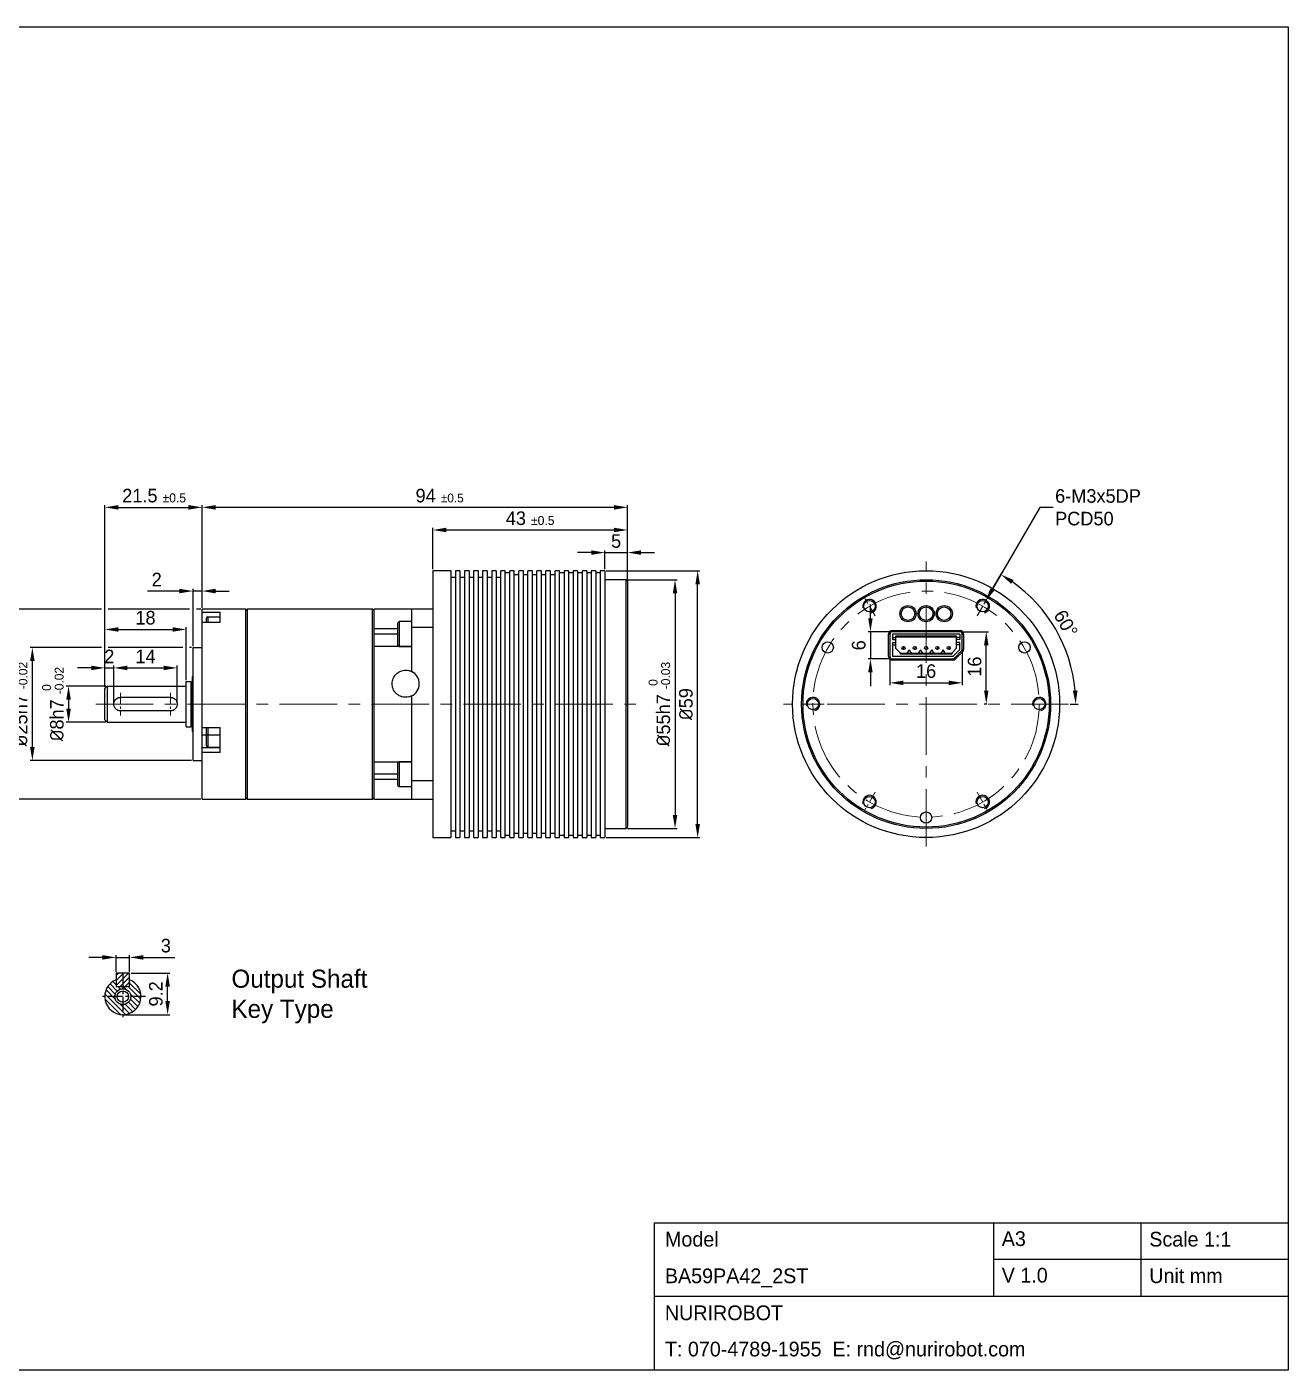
# Model space of a CAD drawing. Header units: millimetres. Extents: x 0 to 420, y 0 to 297.
# Drawn here: x 141.3 to 420, y 0 to 297 of the extents above; entities that cross this region are included whole.
import ezdxf

# ---------------------------------------------------------------- set-up
doc = ezdxf.new("R2010")
doc.units = ezdxf.units.MM
doc.header["$PDSIZE"] = -1
doc.linetypes.add('CENTERX2', pattern=[20.32, 12.7, -2.54, 2.54, -2.54])
doc.layers.add('외형선', color=7, linetype='Continuous', lineweight=25)
doc.layers.add('중심선', color=1, linetype='CENTERX2')
doc.layers.add('치수선', color=3, linetype='Continuous')
doc.styles.add('누리로봇 문자스타일_20230829', font='GOTHIC.TTF')
doc.dimstyles.new('A4기본 치수스타일', dxfattribs={"dimtxt": 3, "dimasz": 2.5, "dimexe": 0.5, "dimexo": 0.3, "dimgap": 1, "dimtad": 1, "dimtoh": 1, "dimdec": 1, "dimzin": 12, "dimdsep": 46, "dimtxsty": '누리로봇 문자스타일_20230829', "dimcen": 0.09, "dimclrd": 3, "dimclre": 3, "dimclrt": 3, "dimadec": 0, "dimazin": 3, "dimtm": 1e-09, "dimtfac": 1, "dimtdec": 1, "dimtofl": 0, "dimtmove": 0, "dimatfit": 3, "dimfxl": 1, "dimfrac": 2, "dimarcsym": 0})
doc.dimstyles.new('A4지시선 치수스타일', dxfattribs={"dimtxt": 3, "dimasz": 2.5, "dimexe": 0.5, "dimexo": 0.3, "dimgap": 0.396875, "dimtad": 0, "dimtih": 1, "dimtoh": 1, "dimdec": 1, "dimzin": 12, "dimdsep": 46, "dimtxsty": '누리로봇 문자스타일_20230829', "dimcen": 0.09, "dimclrd": 3, "dimclre": 3, "dimclrt": 3, "dimadec": 0, "dimazin": 3, "dimtm": 1e-09, "dimtfac": 1, "dimtdec": 1, "dimtofl": 0, "dimtmove": 0, "dimatfit": 3, "dimfxl": 1, "dimfrac": 2, "dimarcsym": 0})
doc.dimstyles.new('A4치수선 초과 치수스타일', dxfattribs={"dimtxt": 3, "dimasz": 2.5, "dimexe": 0.5, "dimexo": 0.3, "dimgap": 1, "dimtad": 1, "dimdec": 1, "dimzin": 12, "dimdsep": 46, "dimtxsty": '누리로봇 문자스타일_20230829', "dimcen": 0.09, "dimclrd": 3, "dimclre": 3, "dimclrt": 3, "dimadec": 0, "dimazin": 3, "dimtm": 1e-09, "dimtfac": 1, "dimtdec": 1, "dimtofl": 0, "dimtmove": 0, "dimatfit": 3, "dimfxl": 1, "dimfrac": 2, "dimarcsym": 0})

# ---------------------------------------------------------------- blocks, each defined once
blk = doc.blocks.new('*D80')
at = {"layer": 'Defpoints', "color": 0}
for p in [(347.5, 163.26), (353.3, 163.26), (353.7, 147.26)]:
    blk.add_point(p, dxfattribs=at)
at = {"layer": '치수선', "color": 3, "lineweight": -2}
for p, q in [((347.8, 163.26), (353.8, 163.26)), ((353.3, 150.26), (353.3, 160.26)), ((353.4, 147.26), (352.8, 147.26))]:
    blk.add_line(p, q, dxfattribs=at)
at = {"layer": '치수선', "color": 3}
for points in [[(352.8, 160.26), (353.8, 160.26), (353.3, 163.26)], [(352.8, 150.26), (353.8, 150.26), (353.3, 147.26)]]:
    blk.add_solid(points, dxfattribs=at)
at = {"layer": '치수선', "color": 3, "insert": (350.72, 155.54), "char_height": 3, "attachment_point": 5, "rotation": 90, "style": '누리로봇 문자스타일_20230829'}
blk.add_mtext('16', dxfattribs=at)
blk = doc.blocks.new('*D81')
at = {"layer": 'Defpoints', "color": 0}
for p in [(332.5, 163.26), (327.7, 157.26), (332.5, 157.26)]:
    blk.add_point(p, dxfattribs=at)
at = {"layer": '치수선', "color": 3, "lineweight": -2}
for p, q in [((327.7, 166.26), (327.7, 169.26)), ((332.2, 163.26), (327.2, 163.26)), ((327.7, 163.26), (327.7, 157.26)), ((332.2, 157.26), (327.2, 157.26)), ((327.7, 154.26), (327.7, 151.26))]:
    blk.add_line(p, q, dxfattribs=at)
at = {"layer": '치수선', "color": 3}
for points in [[(327.2, 166.26), (328.2, 166.26), (327.7, 163.26)], [(327.2, 154.26), (328.2, 154.26), (327.7, 157.26)]]:
    blk.add_solid(points, dxfattribs=at)
at = {"layer": '치수선', "color": 3, "insert": (325.12, 160.26), "char_height": 3, "attachment_point": 5, "rotation": 90, "style": '누리로봇 문자스타일_20230829'}
blk.add_mtext('6', dxfattribs=at)
blk = doc.blocks.new('*D82')
at = {"layer": 'Defpoints', "color": 0}
for p in [(332, 157.76), (348, 159.37), (348, 151.96)]:
    blk.add_point(p, dxfattribs=at)
at = {"layer": '치수선', "color": 3, "lineweight": -2}
for p, q in [((332, 157.46), (332, 151.46)), ((348, 159.07), (348, 151.46)), ((335, 151.96), (345, 151.96))]:
    blk.add_line(p, q, dxfattribs=at)
at = {"layer": '치수선', "color": 3}
for points in [[(335, 152.46), (335, 151.46), (332, 151.96)], [(345, 152.46), (345, 151.46), (348, 151.96)]]:
    blk.add_solid(points, dxfattribs=at)
at = {"layer": '치수선', "color": 3, "insert": (340, 154.54), "char_height": 3, "attachment_point": 5, "style": '누리로봇 문자스타일_20230829'}
blk.add_mtext('16', dxfattribs=at)
blk = doc.blocks.new('*U62')
at = {"color": 1, "linetype": 'CENTERX2', "lineweight": 18, "ltscale": 0.2}
blk.add_line((-2.5, 0), (2.5, 0), dxfattribs=at)
blk = doc.blocks.new('*U63')
at = {"color": 0, "linetype": 'ByBlock', "lineweight": -2}
for p, rotation in [((235.99, 139.54), 120), ((260.99, 139.54), 60.00000000000001), ((223.49, 117.89), 180), ((235.99, 96.24), 240), ((260.99, 96.24), 300)]:
    blk.add_blockref('*U62', p, dxfattribs=dict(at, rotation=rotation))
blk.add_blockref('*U62', (273.49, 117.89), dxfattribs=at)
blk = doc.blocks.new('*D83')
at = {"color": 3, "ltscale": 0.5}
for p, q in [((353.9, 171.34), (356.79, 176.33)), ((371.8, 147.26), (373.57, 147.26))]:
    blk.add_line(p, q, dxfattribs=at)
blk.add_arc((340, 147.26), 33.07, 5.1991, 54.8009, dxfattribs=at)
for points in [[(358.79, 173.86), (359.33, 174.71), (356.54, 175.9)], [(373.44, 150.28), (372.44, 150.23), (373.07, 147.26)]]:
    blk.add_solid(points, dxfattribs=at)
at = {"layer": 'Defpoints', "color": 0, "ltscale": 0.5}
for p in [(353.75, 171.08), (351.25, 166.75), (371.08, 158.57), (308.5, 147.26), (371.5, 147.26)]:
    blk.add_point(p, dxfattribs=at)
at = {"color": 3, "ltscale": 0.5, "insert": (370.87, 165.08), "char_height": 3, "attachment_point": 5, "rotation": 300, "style": '누리로봇 문자스타일_20230829'}
blk.add_mtext('60°', dxfattribs=at)
blk = doc.blocks.new('*D84')
at = {"color": 3, "linetype": 'Continuous', "lineweight": -2}
for p, q in [((365.11, 190.76), (354.62, 172.59)), ((368.11, 190.76), (365.11, 190.76)), ((352.41, 168.91), (352.59, 168.91)), ((352.5, 168.82), (352.5, 169))]:
    blk.add_line(p, q, dxfattribs=at)
at = {"color": 3, "linetype": 'Continuous'}
blk.add_solid([(354.19, 172.84), (355.06, 172.34), (353.12, 169.99)], dxfattribs=at)
at = {"layer": 'Defpoints', "color": 0, "linetype": 'Continuous'}
for p in [(353.12, 169.99), (351.87, 167.83)]:
    blk.add_point(p, dxfattribs=at)
at = {"color": 3, "linetype": 'Continuous', "lineweight": 18, "insert": (368.51, 190.76), "char_height": 3, "attachment_point": 4, "style": '누리로봇 문자스타일_20230829'}
blk.add_mtext('6-M3x5DP\\PPCD50', dxfattribs=at)
blk = doc.blocks.new('*D66')
at = {"layer": 'Defpoints', "color": 0}
for p in [(180, 190.76), (274, 174.46), (180, 168.26)]:
    blk.add_point(p, dxfattribs=at)
at = {"layer": '치수선', "color": 3, "lineweight": -2}
for p, q in [((180, 168.56), (180, 191.26)), ((271, 190.76), (183, 190.76)), ((274, 174.76), (274, 191.26))]:
    blk.add_line(p, q, dxfattribs=at)
at = {"layer": '치수선', "color": 3}
for points in [[(183, 191.26), (183, 190.26), (180, 190.76)], [(271, 191.26), (271, 190.26), (274, 190.76)]]:
    blk.add_solid(points, dxfattribs=at)
at = {"layer": '치수선', "color": 3, "insert": (232.5, 193.34), "char_height": 3, "attachment_point": 5, "style": '누리로봇 문자스타일_20230829'}
blk.add_mtext('94 {\\H0.65x;%%P0.5}', dxfattribs=at)
blk = doc.blocks.new('*D67')
at = {"layer": 'Defpoints', "color": 0}
for p in [(273.7, 174.76), (273.7, 119.76), (284.52, 119.76)]:
    blk.add_point(p, dxfattribs=at)
at = {"layer": '치수선', "color": 3, "lineweight": -2}
for p, q in [((274, 174.76), (285.02, 174.76)), ((284.52, 171.76), (284.52, 122.76)), ((274, 119.76), (285.02, 119.76))]:
    blk.add_line(p, q, dxfattribs=at)
at = {"layer": '치수선', "color": 3}
for points in [[(284.02, 171.76), (285.02, 171.76), (284.52, 174.76)], [(284.02, 122.76), (285.02, 122.76), (284.52, 119.76)]]:
    blk.add_solid(points, dxfattribs=at)
at = {"layer": '치수선', "color": 3, "insert": (281.07, 147.26), "char_height": 3, "attachment_point": 5, "rotation": 90, "style": '누리로봇 문자스타일_20230829'}
blk.add_mtext('{\\fISOCPEUR|b0|i0|c0|p34;%%C}55h7 {\\H0.66x;\\S 0^ -0.03;}', dxfattribs=at)
blk = doc.blocks.new('*D68')
at = {"layer": 'Defpoints', "color": 0}
for p in [(159, 151.26), (150.5, 143.26), (159, 143.26)]:
    blk.add_point(p, dxfattribs=at)
at = {"layer": '치수선', "color": 3, "lineweight": -2}
for p, q in [((158.7, 151.26), (150, 151.26)), ((150.5, 148.26), (150.5, 146.26)), ((158.7, 143.26), (150, 143.26))]:
    blk.add_line(p, q, dxfattribs=at)
at = {"layer": '치수선', "color": 3}
for points in [[(150, 148.26), (151, 148.26), (150.5, 151.26)], [(150, 146.26), (151, 146.26), (150.5, 143.26)]]:
    blk.add_solid(points, dxfattribs=at)
at = {"layer": '치수선', "color": 3, "insert": (147.05, 147.26), "char_height": 3, "attachment_point": 5, "rotation": 90, "style": '누리로봇 문자스타일_20230829'}
blk.add_mtext('{\\fISOCPEUR|b0|i0|c0|p34;%%C}8h7 {\\H0.66x;\\S 0^ -0.02;}', dxfattribs=at)
blk = doc.blocks.new('*D85')
at = {"layer": 'Defpoints', "color": 0}
for p in [(142.5, 159.76), (178, 159.76), (178, 134.76)]:
    blk.add_point(p, dxfattribs=at)
at = {"layer": '치수선', "color": 3, "lineweight": -2}
for p, q in [((157.75, 159.76), (142, 159.76)), ((175.75, 159.76), (159.25, 159.76)), ((177.7, 159.76), (177.25, 159.76)), ((142.5, 137.76), (142.5, 156.76)), ((177.7, 134.76), (142, 134.76))]:
    blk.add_line(p, q, dxfattribs=at)
at = {"layer": '치수선', "color": 3}
for points in [[(142, 156.76), (143, 156.76), (142.5, 159.76)], [(142, 137.76), (143, 137.76), (142.5, 134.76)]]:
    blk.add_solid(points, dxfattribs=at)
at = {"layer": '치수선', "color": 3, "insert": (139.05, 147.26), "char_height": 3, "width": 29.0707, "attachment_point": 5, "rotation": 90, "style": '누리로봇 문자스타일_20230829'}
blk.add_mtext('{\\fISOCPEUR|b0|i0|c0|p34;%%C}25h7 {\\H0.66x;\\S 0^ -0.02;}', dxfattribs=at)
blk = doc.blocks.new('*D86')
at = {"layer": 'Defpoints', "color": 0}
for p in [(134.5, 168.26), (180, 168.26), (180, 126.26)]:
    blk.add_point(p, dxfattribs=at)
at = {"layer": '치수선', "color": 3, "lineweight": -2}
for p, q in [((157.75, 168.26), (134, 168.26)), ((177.25, 168.26), (159.25, 168.26)), ((179.7, 168.26), (178.75, 168.26)), ((134.5, 129.26), (134.5, 165.26)), ((179.7, 126.26), (134, 126.26))]:
    blk.add_line(p, q, dxfattribs=at)
at = {"layer": '치수선', "color": 3}
for points in [[(134, 165.26), (135, 165.26), (134.5, 168.26)], [(134, 129.26), (135, 129.26), (134.5, 126.26)]]:
    blk.add_solid(points, dxfattribs=at)
at = {"layer": '치수선', "color": 3, "insert": (131.96, 147.26), "char_height": 3, "attachment_point": 5, "rotation": 90, "style": '누리로봇 문자스타일_20230829'}
blk.add_mtext('%%C42', dxfattribs=at)
blk = doc.blocks.new('*D87')
at = {"layer": 'Defpoints', "color": 0}
for p in [(180, 190.76), (180, 190.76), (158.5, 150.76)]:
    blk.add_point(p, dxfattribs=at)
at = {"layer": '치수선', "color": 3, "lineweight": -2}
for p, q in [((158.5, 151.06), (158.5, 191.26)), ((161.5, 190.76), (177, 190.76)), ((180, 191.06), (180, 191.26))]:
    blk.add_line(p, q, dxfattribs=at)
at = {"layer": '치수선', "color": 3}
for points in [[(161.5, 191.26), (161.5, 190.26), (158.5, 190.76)], [(177, 191.26), (177, 190.26), (180, 190.76)]]:
    blk.add_solid(points, dxfattribs=at)
at = {"layer": '치수선', "color": 3, "insert": (169.41, 193.34), "char_height": 3, "attachment_point": 5, "style": '누리로봇 문자스타일_20230829'}
blk.add_mtext('21.5 {\\H0.66667x;%%P0.5}', dxfattribs=at)
blk = doc.blocks.new('*D69')
at = {"layer": 'Defpoints', "color": 0}
for p in [(180, 172.26), (180, 172.26), (178, 159.76)]:
    blk.add_point(p, dxfattribs=at)
at = {"layer": '치수선', "color": 3, "lineweight": -2}
for p, q in [((175, 172.26), (167.96, 172.26)), ((178, 160.06), (178, 172.76)), ((180, 172.26), (178, 172.26)), ((180, 172.56), (180, 172.76)), ((183, 172.26), (186, 172.26))]:
    blk.add_line(p, q, dxfattribs=at)
at = {"layer": '치수선', "color": 3}
for points in [[(175, 172.76), (175, 171.76), (178, 172.26)], [(183, 172.76), (183, 171.76), (180, 172.26)]]:
    blk.add_solid(points, dxfattribs=at)
at = {"layer": '치수선', "color": 3, "insert": (169.98, 174.8), "char_height": 3, "attachment_point": 5, "style": '누리로봇 문자스타일_20230829'}
blk.add_mtext('2', dxfattribs=at)
blk = doc.blocks.new('*D70')
at = {"layer": 'Defpoints', "color": 0}
for p in [(176.5, 163.76), (176.5, 152.26), (158.5, 150.76)]:
    blk.add_point(p, dxfattribs=at)
at = {"layer": '치수선', "color": 3, "lineweight": -2}
for p, q in [((158.5, 151.06), (158.5, 164.26)), ((161.5, 163.76), (173.5, 163.76)), ((176.5, 152.56), (176.5, 164.26))]:
    blk.add_line(p, q, dxfattribs=at)
at = {"layer": '치수선', "color": 3}
for points in [[(161.5, 164.26), (161.5, 163.26), (158.5, 163.76)], [(173.5, 164.26), (173.5, 163.26), (176.5, 163.76)]]:
    blk.add_solid(points, dxfattribs=at)
at = {"layer": '치수선', "color": 3, "insert": (167.5, 166.34), "char_height": 3, "attachment_point": 5, "style": '누리로봇 문자스타일_20230829'}
blk.add_mtext('18', dxfattribs=at)
blk = doc.blocks.new('*D71')
at = {"layer": 'Defpoints', "color": 0}
for p in [(274, 185.76), (231, 176.76), (274, 174.76)]:
    blk.add_point(p, dxfattribs=at)
at = {"layer": '치수선', "color": 3, "lineweight": -2}
for p, q in [((231, 177.06), (231, 186.26)), ((234, 185.76), (271, 185.76)), ((274, 175.06), (274, 186.26))]:
    blk.add_line(p, q, dxfattribs=at)
at = {"layer": '치수선', "color": 3}
for points in [[(234, 186.26), (234, 185.26), (231, 185.76)], [(271, 186.26), (271, 185.26), (274, 185.76)]]:
    blk.add_solid(points, dxfattribs=at)
at = {"layer": '치수선', "color": 3, "insert": (252.5, 188.34), "char_height": 3, "attachment_point": 5, "style": '누리로봇 문자스타일_20230829'}
blk.add_mtext('43 {\\H0.66667x;%%P0.5}', dxfattribs=at)
blk = doc.blocks.new('*D72')
at = {"layer": 'Defpoints', "color": 0}
for p in [(274, 180.76), (269, 176.76), (274, 174.76)]:
    blk.add_point(p, dxfattribs=at)
at = {"layer": '치수선', "color": 3, "lineweight": -2}
for p, q in [((269, 177.06), (269, 181.26)), ((274, 175.06), (274, 181.26)), ((266, 180.76), (263, 180.76)), ((269, 180.76), (274, 180.76)), ((277, 180.76), (280, 180.76))]:
    blk.add_line(p, q, dxfattribs=at)
at = {"layer": '치수선', "color": 3}
for points in [[(266, 181.26), (266, 180.26), (269, 180.76)], [(277, 181.26), (277, 180.26), (274, 180.76)]]:
    blk.add_solid(points, dxfattribs=at)
at = {"layer": '치수선', "color": 3, "insert": (271.5, 183.3), "char_height": 3, "attachment_point": 5, "style": '누리로봇 문자스타일_20230829'}
blk.add_mtext('5', dxfattribs=at)
blk = doc.blocks.new('*D75')
at = {"layer": 'Defpoints', "color": 0}
for p in [(269, 176.76), (289.52, 176.76), (269, 117.76)]:
    blk.add_point(p, dxfattribs=at)
at = {"layer": '치수선', "color": 3, "lineweight": -2}
for p, q in [((269.3, 176.76), (290.02, 176.76)), ((289.52, 120.76), (289.52, 173.76)), ((269.3, 117.76), (290.02, 117.76))]:
    blk.add_line(p, q, dxfattribs=at)
at = {"layer": '치수선', "color": 3}
for points in [[(289.02, 173.76), (290.02, 173.76), (289.52, 176.76)], [(289.02, 120.76), (290.02, 120.76), (289.52, 117.76)]]:
    blk.add_solid(points, dxfattribs=at)
at = {"layer": '치수선', "color": 3, "insert": (286.94, 147.26), "char_height": 3, "attachment_point": 5, "rotation": 90, "style": '누리로봇 문자스타일_20230829'}
blk.add_mtext('{\\fISOCPEUR|b0|i0|c0|p34;%%C}59', dxfattribs=at)
blk = doc.blocks.new('*D76')
at = {"layer": 'Defpoints', "color": 0}
for p in [(164, 87.79), (172.39, 87.79), (162.5, 78.59)]:
    blk.add_point(p, dxfattribs=at)
at = {"layer": '치수선', "color": 3, "lineweight": -2}
for p, q in [((164.3, 87.79), (172.89, 87.79)), ((172.39, 81.59), (172.39, 84.79)), ((162.8, 78.59), (172.89, 78.59))]:
    blk.add_line(p, q, dxfattribs=at)
at = {"layer": '치수선', "color": 3}
for points in [[(171.89, 84.79), (172.89, 84.79), (172.39, 87.79)], [(171.89, 81.59), (172.89, 81.59), (172.39, 78.59)]]:
    blk.add_solid(points, dxfattribs=at)
at = {"layer": '치수선', "color": 3, "insert": (169.81, 83.19), "char_height": 3, "attachment_point": 5, "rotation": 90, "style": '누리로봇 문자스타일_20230829'}
blk.add_mtext('9.2', dxfattribs=at)
blk = doc.blocks.new('*D77')
at = {"layer": 'Defpoints', "color": 0}
for p in [(164, 91.26), (161, 87.79), (164, 87.79)]:
    blk.add_point(p, dxfattribs=at)
at = {"layer": '치수선', "color": 3, "lineweight": -2}
for p, q in [((158, 91.26), (155, 91.26)), ((161, 88.09), (161, 91.76)), ((161, 91.26), (164, 91.26)), ((164, 88.09), (164, 91.76)), ((167, 91.26), (174.01, 91.26))]:
    blk.add_line(p, q, dxfattribs=at)
at = {"layer": '치수선', "color": 3}
for points in [[(158, 91.76), (158, 90.76), (161, 91.26)], [(167, 91.76), (167, 90.76), (164, 91.26)]]:
    blk.add_solid(points, dxfattribs=at)
at = {"layer": '치수선', "color": 3, "insert": (172, 93.84), "char_height": 3, "attachment_point": 5, "style": '누리로봇 문자스타일_20230829'}
blk.add_mtext('3', dxfattribs=at)
blk = doc.blocks.new('*D78')
at = {"layer": 'Defpoints', "color": 0}
for p in [(174.5, 155.26), (160.5, 147.26), (174.5, 147.26)]:
    blk.add_point(p, dxfattribs=at)
at = {"layer": '치수선', "color": 3, "lineweight": -2}
for p, q in [((160.5, 147.56), (160.5, 155.76)), ((163.5, 155.26), (171.5, 155.26)), ((174.5, 147.56), (174.5, 155.76))]:
    blk.add_line(p, q, dxfattribs=at)
at = {"layer": '치수선', "color": 3}
for points in [[(163.5, 155.76), (163.5, 154.76), (160.5, 155.26)], [(171.5, 155.76), (171.5, 154.76), (174.5, 155.26)]]:
    blk.add_solid(points, dxfattribs=at)
at = {"layer": '치수선', "color": 3, "insert": (167.5, 157.8), "char_height": 3, "attachment_point": 5, "style": '누리로봇 문자스타일_20230829'}
blk.add_mtext('14', dxfattribs=at)
blk = doc.blocks.new('*D79')
at = {"layer": 'Defpoints', "color": 0}
for p in [(158.5, 155.26), (160.5, 155.26), (160.5, 147.26)]:
    blk.add_point(p, dxfattribs=at)
at = {"layer": '치수선', "color": 3, "lineweight": -2}
for p, q in [((155.5, 155.26), (152.5, 155.26)), ((158.5, 155.56), (158.5, 155.76)), ((158.5, 155.26), (160.5, 155.26)), ((160.5, 147.56), (160.5, 155.76)), ((163.5, 155.26), (166.5, 155.26))]:
    blk.add_line(p, q, dxfattribs=at)
at = {"layer": '치수선', "color": 3}
for points in [[(155.5, 155.76), (155.5, 154.76), (158.5, 155.26)], [(163.5, 155.76), (163.5, 154.76), (160.5, 155.26)]]:
    blk.add_solid(points, dxfattribs=at)
at = {"layer": '치수선', "color": 3, "insert": (159.5, 157.8), "char_height": 3, "attachment_point": 5, "style": '누리로봇 문자스타일_20230829'}
blk.add_mtext('2', dxfattribs=at)

msp = doc.modelspace()

# ---------------------------------------------------------------- hatches: boundary and pattern name
at = {"ltscale": 0.5}
h = msp.add_hatch(dxfattribs=at)
h.set_pattern_fill('ANSI31', color=256, scale=0.25, angle=90)
h.set_pattern_definition([(135, (0, 34.0498), (-0.561266, -0.561266), [])])
h.paths.add_polyline_path([(162.5, 84.34), (162.5, 84.79), (161, 84.79), (161, 86.3, 0.305615), (158.5, 82.59), (160.75, 82.59, -0.414214)])
h.paths.add_polyline_path([(164, 86.3), (164, 84.79), (162.5, 84.79), (162.5, 84.34, -0.414214), (164.25, 82.59), (166.5, 82.59, 0.305615)])
h.paths.add_polyline_path([(166.5, 82.59), (164.25, 82.59, -0.414214), (162.5, 80.84), (162.5, 78.59, 0.414214)])
h.paths.add_polyline_path([(162.5, 80.84, -0.414214), (160.75, 82.59), (158.5, 82.59, 0.414214), (162.5, 78.59)])
h = msp.add_hatch(dxfattribs=at)
h.set_pattern_fill('ANSI31', color=256, scale=0.25)
h.set_pattern_definition([(45, (0, 34.0498), (-0.561266, 0.561266), [])])
h.paths.add_polyline_path([(161, 84.79), (164, 84.79), (164, 87.79), (161, 87.79)])

# ---------------------------------------------------------------- linework, layer by layer
at = {"color": 1, "linetype": 'CENTERX2', "lineweight": 18}
for p, q in [((340, 115.76), (340, 178.76)), ((371.5, 147.26), (308.5, 147.26))]:
    msp.add_line(p, q, dxfattribs=at)
at = {"color": 7, "linetype": 'Continuous', "lineweight": 25}
for p, q in [((189.7, 168.26), (180, 168.26)), ((180, 126.26), (180, 168.26)), ((180, 167.61), (184, 167.61)), ((181.3, 166.54), (184, 166.54)), ((184, 165.31), (184, 167.61)), ((190, 167.96), (189.7, 168.26)), ((189.7, 126.26), (189.7, 168.26)), ((217.7, 168.26), (190, 168.26)), ((190, 168.26), (190, 126.26)), ((218, 167.96), (217.7, 168.26)), ((217.7, 126.26), (217.7, 168.26)), ((231, 168.26), (218, 168.26)), ((218, 126.26), (218, 168.26)), ((226.3, 168.26), (226.3, 154.46)), ((184, 165.31), (180, 165.31)), ((181, 165.31), (181, 166.24)), ((218, 163.95), (223.3, 163.95)), ((223.55, 165.51), (223.3, 165.26)), ((223.3, 160.26), (223.3, 165.26)), ((226.3, 165.51), (223.55, 165.51)), ((223.55, 165.51), (223.55, 160.01)), ((231, 164.23), (226.3, 164.23)), ((332.5, 163.56), (347.5, 163.56)), ((332.5, 163.26), (332.5, 163.56)), ((347.5, 163.26), (347.5, 163.56)), ((331.7, 157.76), (331.7, 162.76)), ((331.7, 162.76), (332, 162.76)), ((332, 162.76), (332, 157.76)), ((347.5, 163.26), (332.5, 163.26)), ((332.55, 162.74), (332.55, 161.55)), ((347.45, 162.74), (332.55, 162.74)), ((332.55, 162.02), (333.25, 162.02)), ((332.55, 161.55), (333.25, 161.55)), ((332.55, 160.85), (332.55, 157.84)), ((332.55, 160.85), (333.25, 160.85)), ((333.25, 162.29), (333.25, 159.63)), ((346.75, 162.29), (333.25, 162.29)), ((346.75, 162.04), (333.25, 162.04)), ((346.75, 159.63), (346.75, 162.29)), ((347.45, 162.02), (346.75, 162.02)), ((347.45, 161.55), (346.75, 161.55)), ((347.45, 160.85), (346.75, 160.85)), ((347.45, 162.74), (347.45, 161.55)), ((347.45, 159.34), (347.45, 160.85)), ((348, 159.37), (348, 162.76)), ((348, 162.76), (348.3, 162.76)), ((348.3, 162.76), (348.3, 159.37)), ((226.3, 160.01), (218, 160.01)), ((223.3, 160.26), (223.55, 160.01)), ((223.55, 160.01), (226.3, 160.01)), ((331.7, 157.76), (332, 157.76)), ((332.55, 160.37), (333.25, 160.37)), ((332.55, 157.84), (345.95, 157.84)), ((333.25, 159.63), (334.34, 158.54)), ((334.34, 158.54), (345.66, 158.54)), ((334.34, 158.29), (334.34, 158.54)), ((345.66, 158.29), (334.34, 158.29)), ((335, 160.01), (335, 159.67)), ((335, 159.31), (335, 159.66)), ((336.25, 159.24), (335.75, 158.54)), ((336.75, 158.54), (336.25, 159.24)), ((337.5, 160.01), (337.5, 159.67)), ((337.5, 159.31), (337.5, 159.66)), ((338.75, 159.24), (338.25, 158.54)), ((339.25, 158.54), (338.75, 159.24)), ((340, 160.01), (340, 159.67)), ((340, 159.31), (340, 159.66)), ((341.25, 159.24), (340.75, 158.54)), ((341.75, 158.54), (341.25, 159.24)), ((342.5, 160.01), (342.5, 159.67)), ((342.5, 159.31), (342.5, 159.66)), ((343.75, 159.24), (343.25, 158.54)), ((344.25, 158.54), (343.75, 159.24)), ((345, 160.01), (345, 159.67)), ((345, 159.31), (345, 159.66)), ((345.66, 158.54), (346.75, 159.63)), ((345.66, 158.54), (345.66, 158.29)), ((345.95, 157.84), (347.45, 159.34)), ((346.25, 157.41), (347.85, 159.01)), ((348.07, 158.8), (346.46, 157.19)), ((347.45, 160.37), (346.75, 160.37)), ((347.85, 159.01), (348.07, 158.8)), ((348, 159.37), (348.3, 159.37)), ((332.5, 156.96), (332.5, 157.26)), ((332.5, 157.26), (345.89, 157.26)), ((345.89, 156.96), (332.5, 156.96)), ((345.89, 156.96), (345.89, 157.26)), ((346.46, 157.19), (346.25, 157.41)), ((177.6, 142.26), (177.6, 152.26)), ((177.8, 151.96), (177.6, 151.96)), ((178, 153.3), (177.8, 153.3)), ((226.3, 149.06), (226.3, 126.26)), ((177.6, 142.56), (177.8, 142.56)), ((178, 141.22), (177.8, 141.22)), ((180, 142.08), (184, 142.08)), ((181, 138.02), (181, 142.08)), ((184, 140.37), (181, 140.37)), ((184, 136.53), (184, 142.08)), ((184, 137.6), (180, 137.6)), ((181.3, 137.72), (184, 137.72)), ((184, 136.53), (180, 136.53)), ((218, 134.51), (226.3, 134.51)), ((223.55, 134.51), (223.3, 134.26)), ((223.3, 129.26), (223.3, 134.26)), ((226.3, 134.51), (223.55, 134.51)), ((223.55, 134.51), (223.55, 129.01)), ((223.3, 130.57), (218, 130.57)), ((223.3, 129.26), (223.55, 129.01)), ((223.55, 129.01), (226.3, 129.01)), ((231, 130.29), (226.3, 130.29)), ((180, 126.26), (189.7, 126.26)), ((189.7, 126.26), (190, 126.56)), ((190, 126.26), (217.7, 126.26)), ((217.7, 126.26), (218, 126.56)), ((218, 126.26), (231, 126.26))]:
    msp.add_line(p, q, dxfattribs=at)
at = {"color": 8, "linetype": 'Continuous', "lineweight": 25}
for p, q in [((181.3, 166.54), (181.3, 165.31)), ((223.3, 162.76), (218, 162.76)), ((181, 140.37), (180, 140.37)), ((181.3, 142.08), (181.3, 137.72)), ((223.3, 131.76), (218, 131.76))]:
    msp.add_line(p, q, dxfattribs=at)
msp.add_line((177.8, 153.3), (177.8, 141.22))
at = {"lineweight": -3}
msp.add_line((354.9, 32.55), (354.9, 16.38), dxfattribs=at)
at = {"lineweight": -3, "ltscale": 3}
for p, q in [((387.45, 32.55), (387.45, 16.38)), ((354.9, 24.52), (420, 24.52)), ((354.9, 24.52), (420, 24.52)), ((280, 16.38), (420, 16.38)), ((280, 16.38), (420, 16.38))]:
    msp.add_line(p, q, dxfattribs=at)
for points in [[(0, 297), (420, 297), (420, 0), (0, 0)], [(161, 84.79), (164, 84.79), (164, 87.79), (161, 87.79)]]:
    msp.add_lwpolyline(points, close=True)
msp.add_lwpolyline([(280, 0), (280, 32.55), (420, 32.55), (420, 0)], close=True, dxfattribs=at)
msp.add_lwpolyline([(280, 0), (280, 32.55), (420, 32.55), (420, 0)], close=True, dxfattribs=at)
at = {"color": 7, "linetype": 'Continuous', "lineweight": 25}
for centre, radius in [((340, 147.26), 29.5), ((340, 147.26), 27.5), ((340, 147.26), 27.2), ((336, 167.26), 1.8), ((336, 167.26), 1.5), ((340, 167.26), 1.8), ((340, 167.26), 1.5), ((344, 167.26), 1.8), ((344, 167.26), 1.5), ((318.26, 159.81), 1.25), ((361.74, 159.81), 1.25), ((335, 159.66), 0.35), ((335, 159.66), 0.005), ((337.5, 159.66), 0.35), ((337.5, 159.66), 0.005), ((340, 159.66), 0.35), ((340, 159.66), 0.005), ((342.5, 159.66), 0.35), ((342.5, 159.66), 0.005), ((345, 159.66), 0.35), ((345, 159.66), 0.005), ((340, 122.16), 1.25)]:
    msp.add_circle(centre, radius, dxfattribs=at)
at = {"color": 1, "linetype": 'CENTERX2', "lineweight": 18}
msp.add_circle((340, 147.26), 25, dxfattribs=at)
for centre in [(327.5, 168.91), (327.5, 168.91), (352.5, 168.91), (352.5, 168.91), (315, 147.26), (315, 147.26), (365, 147.26), (365, 147.26), (327.5, 125.61), (327.5, 125.61), (352.5, 125.61), (352.5, 125.61)]:
    msp.add_circle(centre, 1.25)
at = {"ltscale": 0.5}
for radius in [1.75, 1.25]:
    msp.add_circle((162.5, 82.59), radius, dxfattribs=at)
for centre in [(327.5, 168.91), (327.5, 168.91), (352.5, 168.91), (352.5, 168.91), (315, 147.26), (315, 147.26), (365, 147.26), (365, 147.26), (327.5, 125.61), (327.5, 125.61), (352.5, 125.61), (352.5, 125.61)]:
    msp.add_arc(centre, 1.5, 284.9214, 194.9688)
at = {"color": 7, "linetype": 'Continuous', "lineweight": 25}
for centre, radius, start, end in [((181.3, 166.24), 0.3, 90, 180), ((332.5, 162.76), 0.8, 90, 180), ((347.5, 162.76), 0.8, 0, 90), ((332.5, 162.76), 0.5, 90, 180), ((347.5, 162.76), 0.5, 0, 90), ((332.5, 157.76), 0.8, 180, 270), ((332.5, 157.76), 0.5, 180, 270), ((347.5, 159.37), 0.5, 315, 0), ((347.5, 159.37), 0.8, 315, 0), ((225, 151.76), 3, 295.6793, 64.3207), ((345.89, 157.76), 0.5, 270, 315), ((345.89, 157.76), 0.8, 270, 315), ((181.3, 138.02), 0.3, 180, 270)]:
    msp.add_arc(centre, radius, start, end, dxfattribs=at)
at = {"ltscale": 0.5}
msp.add_arc((162.5, 82.59), 4, 112.0243, 67.9757, dxfattribs=at)
at = {"color": 7, "linetype": 'Continuous', "lineweight": 25}
for points, knots in [([(225, 148.76), (224.8, 148.77), (224.4, 148.79), (223.83, 148.98), (223.3, 149.26), (222.84, 149.65), (222.47, 150.11), (222.2, 150.64), (222.03, 151.21), (221.98, 151.8), (222.04, 152.38), (222.22, 152.93), (222.49, 153.44), (222.86, 153.89), (223.31, 154.26), (223.83, 154.54), (224.4, 154.73), (224.8, 154.75), (225, 154.76)], [0, 0, 0, 0, 0.062386, 0.124957, 0.187559, 0.249918, 0.312609, 0.374971, 0.437592, 0.500167, 0.562588, 0.625277, 0.687593, 0.750262, 0.812561, 0.875135, 0.937585, 1, 1, 1, 1]), ([(225, 154.76), (225.23, 154.75), (225.68, 154.72), (226.09, 154.55), (226.3, 154.46)], [0, 0, 0, 0, 0.500741, 1, 1, 1, 1]), ([(226.3, 149.06), (226.09, 148.97), (225.68, 148.8), (225.23, 148.77), (225, 148.76)], [0, 0, 0, 0, 0.4992112, 1, 1, 1, 1])]:
    msp.add_open_spline(points, degree=3, knots=knots, dxfattribs=at)
at = {"layer": '외형선', "linetype": 'Continuous', "lineweight": 25}
for p, q in [((235, 176.76), (231, 176.76)), ((231, 176.76), (231, 117.76)), ((235, 176.76), (235, 117.76)), ((236, 175.26), (235, 175.26)), ((237, 176.76), (236, 176.76)), ((236, 176.76), (236, 117.76)), ((237, 176.76), (237, 117.76)), ((238, 175.26), (237, 175.26)), ((239, 176.76), (238, 176.76)), ((238, 176.76), (238, 117.76)), ((239, 176.76), (239, 117.76)), ((240, 175.26), (239, 175.26)), ((241, 176.76), (240, 176.76)), ((240, 176.76), (240, 117.76)), ((241, 176.76), (241, 117.76)), ((242, 175.26), (241, 175.26)), ((243, 176.76), (242, 176.76)), ((242, 176.76), (242, 117.76)), ((243, 176.76), (243, 117.76)), ((244, 175.26), (243, 175.26)), ((245, 176.76), (244, 176.76)), ((244, 176.76), (244, 117.76)), ((245, 176.76), (245, 117.76)), ((246, 175.26), (245, 175.26)), ((247, 176.76), (246, 176.76)), ((246, 147.26), (246, 176.76)), ((247, 147.26), (247, 176.76)), ((248, 176.26), (247, 176.26)), ((249, 176.76), (248, 176.76)), ((248, 147.26), (248, 176.76)), ((249, 147.26), (249, 176.76)), ((250, 175.81), (249, 175.81)), ((251, 176.76), (250, 176.76)), ((250, 147.26), (250, 176.76)), ((251, 147.26), (251, 176.76)), ((252, 175.81), (251, 175.81)), ((253, 176.76), (252, 176.76)), ((252, 147.26), (252, 176.76)), ((253, 147.26), (253, 176.76)), ((254, 175.81), (253, 175.81)), ((255, 176.76), (254, 176.76)), ((254, 147.26), (254, 176.76)), ((255, 147.26), (255, 176.76)), ((256, 175.81), (255, 175.81)), ((257, 176.76), (256, 176.76)), ((256, 147.26), (256, 176.76)), ((257, 147.26), (257, 176.76)), ((258, 175.81), (257, 175.81)), ((259, 176.76), (258, 176.76)), ((258, 147.26), (258, 176.76)), ((259, 147.26), (259, 176.76)), ((260, 176.26), (259, 176.26)), ((261, 176.76), (260, 176.76)), ((260, 176.76), (260, 117.76)), ((261, 176.76), (261, 117.76)), ((262, 176.26), (261, 176.26)), ((263, 176.76), (262, 176.76)), ((262, 176.76), (262, 117.76)), ((263, 176.76), (263, 117.76)), ((264, 176.26), (263, 176.26)), ((265, 176.76), (264, 176.76)), ((264, 176.76), (264, 117.76)), ((265, 176.76), (265, 117.76)), ((266, 176.26), (265, 176.26)), ((267, 176.76), (266, 176.76)), ((266, 176.76), (266, 117.76)), ((267, 176.76), (267, 117.76)), ((268, 176.26), (267, 176.26)), ((269, 176.76), (268, 176.76)), ((268, 176.76), (268, 117.76)), ((269, 176.76), (269, 117.76)), ((273.7, 174.76), (269, 174.76)), ((274, 174.46), (273.7, 174.76)), ((273.7, 147.26), (273.7, 174.76)), ((274, 174.46), (274, 147.26)), ((178, 159.76), (180, 159.76)), ((178, 134.76), (178, 159.76)), ((176.5, 152.26), (177.6, 152.26)), ((176.5, 142.26), (176.5, 152.26)), ((158.5, 150.76), (159, 151.26)), ((158.5, 143.76), (158.5, 150.76)), ((159, 151.26), (176.5, 151.26)), ((159, 151.26), (159, 143.26)), ((162, 148.76), (173, 148.76)), ((173, 145.76), (162, 145.76)), ((246, 117.76), (246, 147.26)), ((247, 117.76), (247, 147.26)), ((248, 117.76), (248, 147.26)), ((249, 117.76), (249, 147.26)), ((250, 117.76), (250, 147.26)), ((251, 117.76), (251, 147.26)), ((252, 117.76), (252, 147.26)), ((253, 117.76), (253, 147.26)), ((254, 117.76), (254, 147.26)), ((255, 117.76), (255, 147.26)), ((256, 117.76), (256, 147.26)), ((257, 117.76), (257, 147.26)), ((258, 117.76), (258, 147.26)), ((259, 117.76), (259, 147.26)), ((273.7, 119.76), (273.7, 147.26)), ((274, 147.26), (274, 120.06)), ((158.5, 143.76), (159, 143.26)), ((159, 143.26), (176.5, 143.26)), ((176.5, 142.26), (177.6, 142.26)), ((178, 134.76), (180, 134.76)), ((235, 119.26), (236, 119.26)), ((237, 119.26), (238, 119.26)), ((239, 119.26), (240, 119.26)), ((241, 119.26), (242, 119.26)), ((243, 119.26), (244, 119.26)), ((245, 119.26), (246, 119.26)), ((269, 119.76), (273.7, 119.76)), ((273.7, 119.76), (274, 120.06)), ((231, 117.76), (235, 117.76)), ((236, 117.76), (237, 117.76)), ((238, 117.76), (239, 117.76)), ((240, 117.76), (241, 117.76)), ((242, 117.76), (243, 117.76)), ((244, 117.76), (245, 117.76)), ((246, 117.76), (247, 117.76)), ((247, 118.26), (248, 118.26)), ((248, 117.76), (249, 117.76)), ((249, 118.71), (250, 118.71)), ((250, 117.76), (251, 117.76)), ((251, 118.71), (252, 118.71)), ((252, 117.76), (253, 117.76)), ((253, 118.71), (254, 118.71)), ((254, 117.76), (255, 117.76)), ((255, 118.71), (256, 118.71)), ((256, 117.76), (257, 117.76)), ((257, 118.71), (258, 118.71)), ((258, 117.76), (259, 117.76)), ((259, 118.26), (260, 118.26)), ((260, 117.76), (261, 117.76)), ((261, 118.26), (262, 118.26)), ((262, 117.76), (263, 117.76)), ((263, 118.26), (264, 118.26)), ((264, 117.76), (265, 117.76)), ((265, 118.26), (266, 118.26)), ((266, 117.76), (267, 117.76)), ((267, 118.26), (268, 118.26)), ((268, 117.76), (269, 117.76))]:
    msp.add_line(p, q, dxfattribs=at)
for points, knots in [([(160.5, 147.26), (160.51, 147.36), (160.52, 147.56), (160.64, 147.93), (160.91, 148.35), (161.32, 148.62), (161.7, 148.74), (161.9, 148.75), (162, 148.76)], [0, 0, 0, 0, 0.124898, 0.250585, 0.50014, 0.749218, 0.874173, 1, 1, 1, 1]), ([(173, 148.76), (173.1, 148.75), (173.3, 148.74), (173.67, 148.62), (174.09, 148.35), (174.36, 147.94), (174.48, 147.56), (174.51, 147.26), (174.48, 146.96), (174.37, 146.59), (174.09, 146.17), (173.68, 145.9), (173.3, 145.78), (173.1, 145.77), (173, 145.76)], [0, 0, 0, 0, 0.062349, 0.125336, 0.250012, 0.374548, 0.437285, 0.499644, 0.562134, 0.625023, 0.749891, 0.87452, 0.937042, 1, 1, 1, 1]), ([(162, 145.76), (161.9, 145.77), (161.7, 145.78), (161.33, 145.9), (160.91, 146.17), (160.64, 146.59), (160.52, 146.96), (160.51, 147.16), (160.5, 147.26)], [0, 0, 0, 0, 0.124787, 0.250852, 0.50038, 0.749627, 0.875197, 1, 1, 1, 1])]:
    msp.add_open_spline(points, degree=3, knots=knots, dxfattribs=at)
at = {"layer": '중심선', "color": 1, "linetype": 'CENTERX2', "lineweight": 18, "ltscale": 0.2}
for p, q in [((162, 149.76), (162, 144.76)), ((173, 149.76), (173, 144.76))]:
    msp.add_line(p, q, dxfattribs=at)
at = {"layer": '중심선', "color": 1, "linetype": 'CENTERX2', "lineweight": 18}
msp.add_line((156.5, 147.26), (276, 147.26), dxfattribs=at)
at = {"layer": '중심선', "ltscale": 0.25}
for p, q in [((162.5, 87.59), (162.5, 77.59)), ((167.5, 82.59), (157.5, 82.59))]:
    msp.add_line(p, q, dxfattribs=at)

# ---------------------------------------------------------------- block references
msp.add_blockref('*U63', (91.51, 29.37))

# ---------------------------------------------------------------- texts
at = {"color": 3, "ltscale": 0.5, "insert": (186.5, 88.55), "char_height": 4, "width": 69.668, "attachment_point": 1, "style": '누리로봇 문자스타일_20230829'}
msp.add_mtext('Output Shaft\\PKey Type', dxfattribs=at)
at = {"lineweight": -3, "attachment_point": 1, "style": '누리로봇 문자스타일_20230829'}
for s, insert, char_height, width in [('Model', (282.3, 30.58), 3.255, 10.7408), ('A3', (356.72, 30.7), 3.255, 22.2026), ('{\\fCentury Gothic|b0|i0|c0|p34;Scale 1:1}', (389.32, 30.58), 3.2548, 53.4053), ('BA59PA42_2ST', (282.28, 22.48), 3.2548, 39.9112), ('V 1.0', (356.72, 22.62), 3.255, 22.2026), ('Unit mm', (389.32, 22.5), 3.255, 53.4053), ('NURIROBOT', (282.28, 14.3), 3.255, 40.3813), ('T: 070-4789-1955  E: rnd@nurirobot.com', (282.29, 6.29), 3.2548, 113.1697)]:
    msp.add_mtext(s, dxfattribs=dict(at, insert=insert, char_height=char_height, width=width))

# ---------------------------------------------------------------- dimensions: what is measured, and where the dimension line sits
at = {"color": 7, "linetype": 'Continuous', "lineweight": 18}
dim = msp.add_diameter_dim_2p(p1=(351.87, 167.83), p2=(353.12, 169.99), text='6-M3x5DP\\PPCD50', dimstyle='A4지시선 치수스타일', override={"dimasz": 3}, dxfattribs=at)
dim.commit()
dim.dimension.update_dxf_attribs({"geometry": '*D84', "text_midpoint": (378.13, 190.76), "dimtype": 163})
at = {"ltscale": 0.5}
dim = msp.add_angular_dim_2l(base=(371.08, 158.57), line1=((371.5, 147.26), (308.5, 147.26)), line2=((351.25, 166.75), (353.75, 171.08)), dimstyle='A4기본 치수스타일', override={"dimasz": 3, "dimdec": 0, "dimadec": 0, "dimazin": 3}, dxfattribs=at)
dim.commit()
dim.dimension.update_dxf_attribs({"geometry": '*D83', "text_midpoint": (370.87, 165.08)})
at = {"layer": '치수선'}
for base, p1, p2, text, override, picture, middle in [((180, 190.76), (158.5, 150.76), (180, 190.76), '<> {\\H0.66667x;%%P0.5}', {"dimasz": 3, "dimtofl": 1}, '*D87', (169.41, 190.76)), ((180, 190.76), (274, 174.46), (180, 168.26), '<> {\\H0.65x;%%P0.5}', {"dimasz": 3, "dimtmove": 0}, '*D66', (232.5, 190.76)), ((274, 185.76), (231, 176.76), (274, 174.76), '<> {\\H0.66667x;%%P0.5}', {"dimasz": 3, "dimtofl": 1, "dimtmove": 0}, '*D71', (252.5, 185.76))]:
    dim = msp.add_linear_dim(base=base, p1=p1, p2=p2, text=text, dimstyle='A4기본 치수스타일', override=override, dxfattribs=at)
    dim.commit()
    dim.dimension.update_dxf_attribs({"geometry": picture, "text_midpoint": middle, "dimtype": 160})
for base, p1, p2, override, picture, middle in [((274, 180.76), (269, 176.76), (274, 174.76), {"dimasz": 3, "dimtofl": 1, "dimtmove": 0}, '*D72', (271.5, 180.76)), ((180, 172.26), (178, 159.76), (180, 172.26), {"dimasz": 3, "dimtofl": 1}, '*D69', (169.98, 172.26)), ((160.5, 155.26), (158.5, 155.26), (160.5, 147.26), {"dimasz": 3, "dimtofl": 1}, '*D79', (159.5, 155.26)), ((348, 151.96), (332, 157.76), (348, 159.37), {"dimasz": 3}, '*D82', (340, 151.96))]:
    dim = msp.add_linear_dim(base=base, p1=p1, p2=p2, dimstyle='A4기본 치수스타일', override=override, dxfattribs=at)
    dim.commit()
    dim.dimension.update_dxf_attribs({"geometry": picture, "text_midpoint": middle, "dimtype": 160})
for base, p1, p2, text, override, picture, middle in [((289.52, 176.76), (269, 117.76), (269, 176.76), '{\\fISOCPEUR|b0|i0|c0|p34;%%C}<>', {"dimasz": 3, "dimtofl": 1, "dimtmove": 0}, '*D75', (289.52, 147.26)), ((134.5, 168.26), (180, 126.26), (180, 168.26), '%%C<>', {"dimasz": 3, "dimtofl": 1}, '*D86', (134.5, 147.26)), ((142.5, 159.76), (178, 134.76), (178, 159.76), '{\\fISOCPEUR|b0|i0|c0|p34;%%C}<>h7 {\\H0.66x;\\S 0^ -0.02;}', {"dimasz": 3, "dimtofl": 1}, '*D85', (142.5, 147.26)), ((150.5, 143.26), (159, 151.26), (159, 143.26), '{\\fISOCPEUR|b0|i0|c0|p34;%%C}<>h7 {\\H0.66x;\\S 0^ -0.02;}', {"dimasz": 3, "dimtofl": 1}, '*D68', (150.5, 147.26))]:
    dim = msp.add_linear_dim(base=base, p1=p1, p2=p2, angle=90, text=text, dimstyle='A4기본 치수스타일', override=override, dxfattribs=at)
    dim.commit()
    dim.dimension.update_dxf_attribs({"geometry": picture, "text_midpoint": middle, "dimtype": 160})
dim = msp.add_linear_dim(base=(284.52, 119.76), p1=(273.7, 174.76), p2=(273.7, 119.76), angle=90, text='{\\fISOCPEUR|b0|i0|c0|p34;%%C}<>h7 {\\H0.66x;\\S 0^ -0.03;}', dimstyle='A4기본 치수스타일', override={"dimasz": 3, "dimtofl": 1, "dimtmove": 0}, dxfattribs=at)
dim.commit()
dim.dimension.update_dxf_attribs({"geometry": '*D67', "text_midpoint": (281.07, 147.26)})
for base, p1, p2, dimstyle, picture, middle in [((176.5, 163.76), (158.5, 150.76), (176.5, 152.26), 'A4기본 치수스타일', '*D70', (167.5, 166.34)), ((174.5, 155.26), (160.5, 147.26), (174.5, 147.26), 'A4기본 치수스타일', '*D78', (167.5, 157.8)), ((164, 91.26), (161, 87.79), (164, 87.79), 'A4치수선 초과 치수스타일', '*D77', (172, 93.84))]:
    dim = msp.add_linear_dim(base=base, p1=p1, p2=p2, dimstyle=dimstyle, override={"dimasz": 3, "dimtofl": 1}, dxfattribs=at)
    dim.commit()
    dim.dimension.update_dxf_attribs({"geometry": picture, "text_midpoint": middle})
for base, p1, p2, override, picture, middle in [((327.7, 157.26), (332.5, 163.26), (332.5, 157.26), {"dimasz": 3, "dimtofl": 1}, '*D81', (327.7, 160.26)), ((353.3, 163.26), (353.7, 147.26), (347.5, 163.26), {"dimasz": 3}, '*D80', (353.3, 155.54))]:
    dim = msp.add_linear_dim(base=base, p1=p1, p2=p2, angle=90, dimstyle='A4기본 치수스타일', override=override, dxfattribs=at)
    dim.commit()
    dim.dimension.update_dxf_attribs({"geometry": picture, "text_midpoint": middle, "dimtype": 160})
dim = msp.add_linear_dim(base=(172.39, 87.79), p1=(162.5, 78.59), p2=(164, 87.79), angle=90, dimstyle='A4치수선 초과 치수스타일', override={"dimasz": 3, "dimtofl": 1}, dxfattribs=at)
dim.commit()
dim.dimension.update_dxf_attribs({"geometry": '*D76', "text_midpoint": (169.81, 83.19)})

doc.saveas('drawing.dxf')
